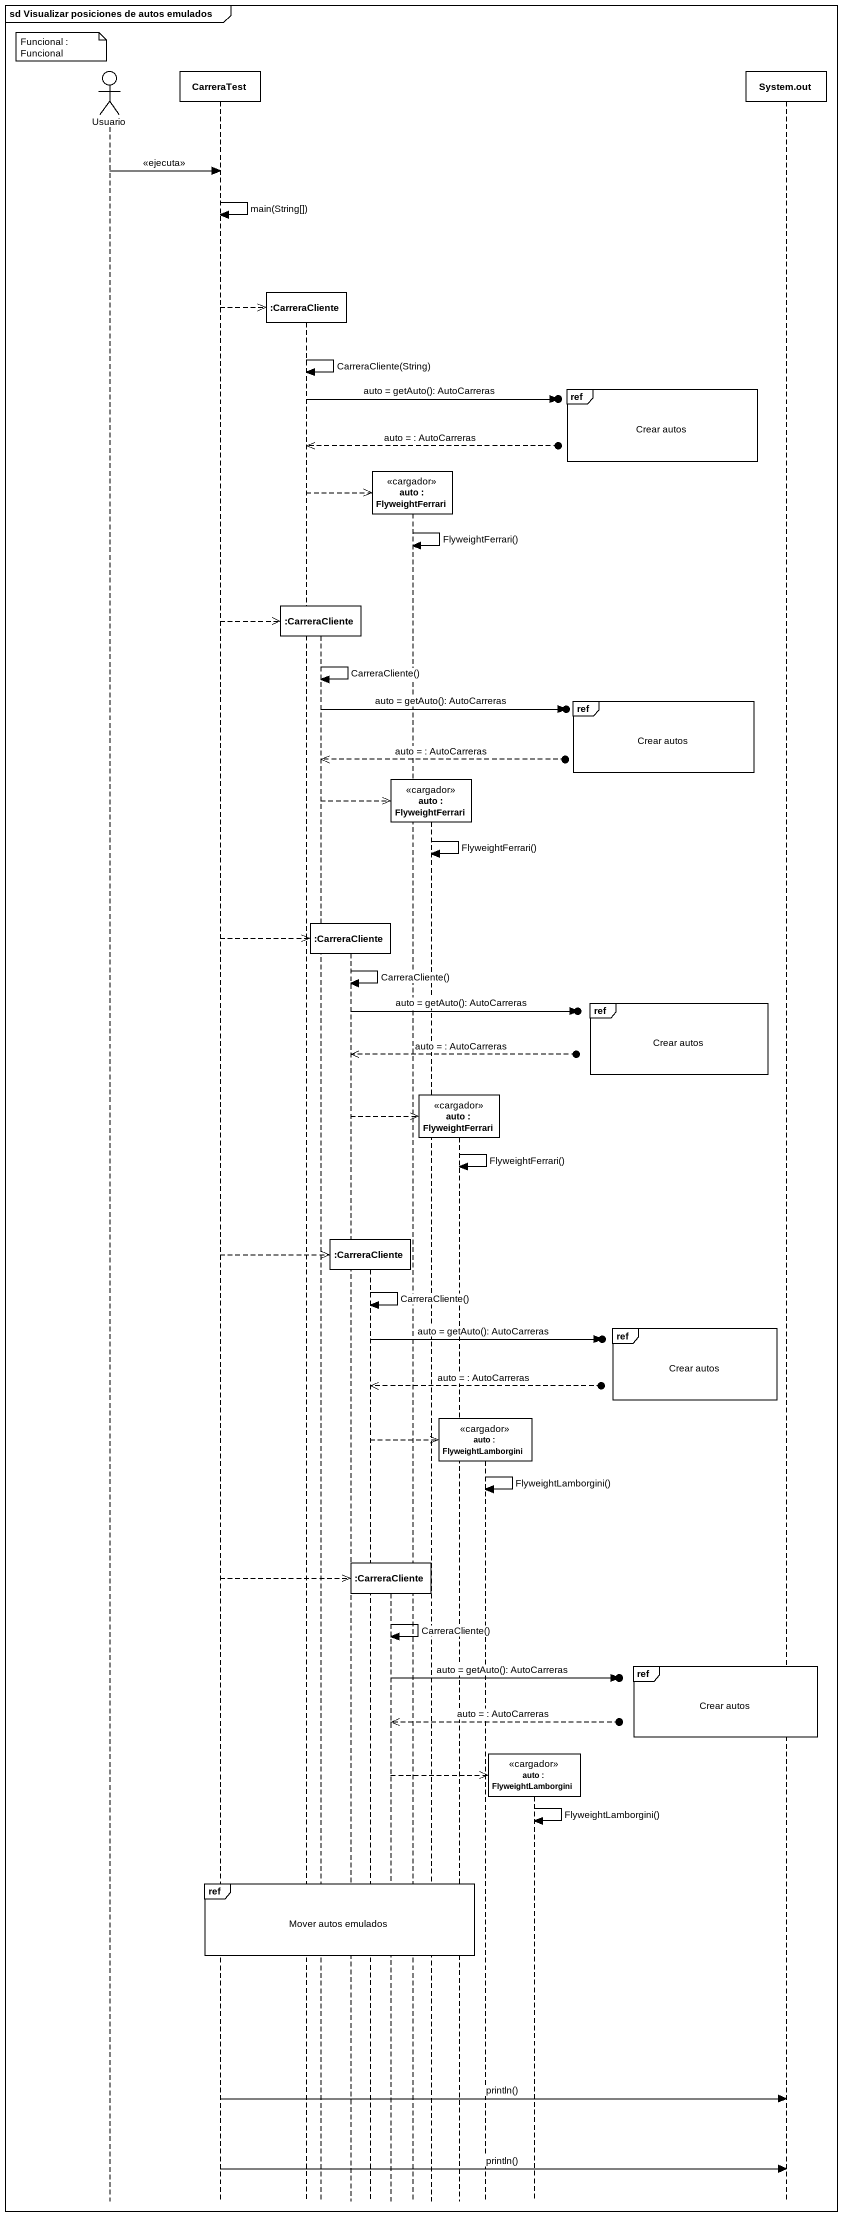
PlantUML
@startuml
mainframe sd Visualizar posiciones de autos emulados
hide footbox
actor Usuario
participant CarreraTest
participant ":CarreraCliente" as CarreraCliente
participant ":CarreraCliente" as CarreraCliente_2
participant ":CarreraCliente" as CarreraCliente_3
participant ":CarreraCliente" as CarreraCliente_4
participant ":CarreraCliente" as CarreraCliente_5
participant "auto : FlyweightFerrari" as auto <<cargador>>
participant "auto : FlyweightFerrari" as auto_2 <<cargador>>
participant "auto : FlyweightFerrari" as auto_3 <<cargador>>
participant "auto : FlyweightLamborgini" as auto_4 <<cargador>>
participant "auto : FlyweightLamborgini" as auto_5 <<cargador>>
participant "System.out" as System_out

note left of Usuario : Funcional : Funcional
Usuario -> CarreraTest : <<ejecuta>>
CarreraTest -> CarreraTest : main(String[])
CarreraTest -->> CarreraCliente **
CarreraCliente -> CarreraCliente : CarreraCliente(String)
ref over System_out : Crear autos
CarreraCliente ->o] : auto = getAuto(): AutoCarreras
CarreraCliente <<--o] : auto = : AutoCarreras
CarreraCliente -->> auto **
auto -> auto : FlyweightFerrari()
CarreraTest -->> CarreraCliente_2 **
CarreraCliente_2 -> CarreraCliente_2 : CarreraCliente()
ref over System_out : Crear autos
CarreraCliente_2 ->o] : auto = getAuto(): AutoCarreras
CarreraCliente_2 <<--o] : auto = : AutoCarreras
CarreraCliente_2 -->> auto_2 **
auto_2 -> auto_2 : FlyweightFerrari()
CarreraTest -->> CarreraCliente_3 **
CarreraCliente_3 -> CarreraCliente_3 : CarreraCliente()
ref over System_out : Crear autos
CarreraCliente_3 ->o] : auto = getAuto(): AutoCarreras
CarreraCliente_3 <<--o] : auto = : AutoCarreras
CarreraCliente_3 -->> auto_3 **
auto_3 -> auto_3 : FlyweightFerrari()
CarreraTest -->> CarreraCliente_4 **
CarreraCliente_4 -> CarreraCliente_4 : CarreraCliente()
ref over System_out : Crear autos
CarreraCliente_4 ->o] : auto = getAuto(): AutoCarreras
CarreraCliente_4 <<--o] : auto = : AutoCarreras
CarreraCliente_4 -->> auto_4 **
auto_4 -> auto_4 : FlyweightLamborgini()
CarreraTest -->> CarreraCliente_5 **
CarreraCliente_5 -> CarreraCliente_5 : CarreraCliente()
ref over System_out : Crear autos
CarreraCliente_5 ->o] : auto = getAuto(): AutoCarreras
CarreraCliente_5 <<--o] : auto = : AutoCarreras
CarreraCliente_5 -->> auto_5 **
auto_5 -> auto_5 : FlyweightLamborgini()
ref over CarreraTest, CarreraCliente, CarreraCliente_2, CarreraCliente_3, CarreraCliente_4, CarreraCliente_5, auto, auto_2, auto_3 : Mover autos emulados
CarreraTest -> System_out : println()
CarreraTest -> System_out : println()
@enduml
